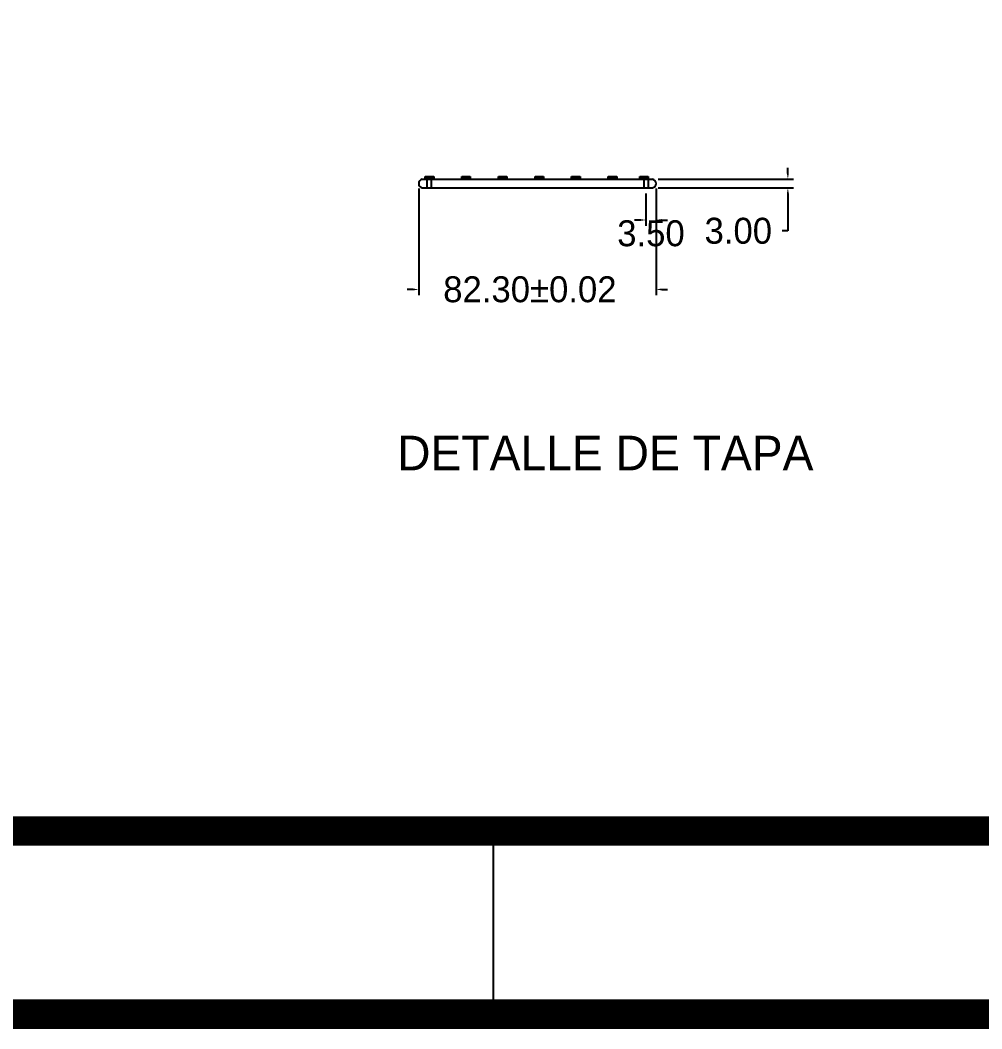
# Model space of a CAD drawing. Header units: centimetres. Extents: x 899 to 420531, y -3090 to 1299.
# Drawn here: x 9984.1 to 10317.8, y -3090.2 to -2740 of the extents above; entities that cross this region are included whole.
import ezdxf
from ezdxf.enums import TextEntityAlignment as Align

# ---------------------------------------------------------------- set-up
doc = ezdxf.new("R2010")
doc.units = ezdxf.units.CM
doc.header["$LTSCALE"] = 10
doc.header["$MEASUREMENT"] = 0
doc.layers.get('0').update_dxf_attribs({"linetype": 'CONTINUOUS'})
doc.layers.get('DEFPOINTS').update_dxf_attribs({"color": 2, "linetype": 'CONTINUOUS'})
for name, color, linetype in [('DIM', 7, 'CONTINUOUS'), ('HERRAJE', 13, 'CONTINUOUS'), ('MARCO', 7, 'CONTINUOUS'), ('TEXTOS', 7, 'CONTINUOUS')]:
    doc.layers.add(name, color=color, linetype=linetype)
doc.styles.get("Standard").update_dxf_attribs({"font": ''})
doc.styles.get('Standard').set_extended_font_data('Zurich Ex BT')
doc.dimstyles.get("Standard").update_dxf_attribs({"dimtxt": 9, "dimasz": 2, "dimexe": 2, "dimexo": 2, "dimgap": 0.09, "dimtad": 0, "dimtih": 1, "dimtoh": 1, "dimzin": 0, "dimdsep": 46, "dimtxsty": 'Standard', "dimcen": 0.09, "dimadec": 0, "dimazin": 0, "dimtfac": 1, "dimtofl": 0, "dimtmove": 0, "dimatfit": 3, "dimfxl": 0, "dimtolj": 1, "dimtzin": 0, "dimarcsym": 0})

# ---------------------------------------------------------------- blocks, each defined once
blk = doc.blocks.new('*D88')
at = {"layer": 'DEFPOINTS', "color": 0}
for p in [(10204.74, -2797.67), (10201.24, -2798.23), (10201.24, -2809.38)]:
    blk.add_point(p, dxfattribs=at)
at = {"layer": 'DIM', "color": 0, "lineweight": -2}
for p, q in [((10201.24, -2800.23), (10201.24, -2811.38)), ((10204.74, -2799.67), (10204.74, -2811.38)), ((10199.24, -2809.38), (10197.24, -2809.38)), ((10206.74, -2809.38), (10208.74, -2809.38))]:
    blk.add_line(p, q, dxfattribs=at)
at = {"layer": 'DIM', "color": 0}
for points in [[(10199.24, -2809.05), (10199.24, -2809.72), (10201.24, -2809.38)], [(10206.74, -2809.05), (10206.74, -2809.72), (10204.74, -2809.38)]]:
    blk.add_solid(points, dxfattribs=at)
at = {"layer": 'DIM', "color": 0, "insert": (10202.99, -2814.05), "char_height": 9, "attachment_point": 5}
blk.add_mtext('\\A1;3.50', dxfattribs=at)
blk = doc.blocks.new('*D89')
at = {"layer": 'DEFPOINTS', "color": 0}
for p in [(10122.44, -2796.45), (10204.74, -2796.45), (10204.74, -2833.49)]:
    blk.add_point(p, dxfattribs=at)
at = {"layer": 'DIM', "color": 0, "lineweight": -2}
for p, q in [((10122.44, -2798.45), (10122.44, -2835.49)), ((10204.74, -2798.45), (10204.74, -2835.49)), ((10120.44, -2833.49), (10118.44, -2833.49)), ((10206.74, -2833.49), (10208.74, -2833.49))]:
    blk.add_line(p, q, dxfattribs=at)
at = {"layer": 'DIM', "color": 0}
for points in [[(10120.44, -2833.15), (10120.44, -2833.82), (10122.44, -2833.49)], [(10206.74, -2833.15), (10206.74, -2833.82), (10204.74, -2833.49)]]:
    blk.add_solid(points, dxfattribs=at)
at = {"layer": 'DIM', "color": 0, "insert": (10160.98, -2833.49), "char_height": 9, "attachment_point": 5}
blk.add_mtext('\\A1;82.30±0.02', dxfattribs=at)
blk = doc.blocks.new('*D90')
at = {"layer": 'DEFPOINTS', "color": 0}
for p in [(10203.52, -2795.23), (10203.52, -2798.23), (10250.49, -2798.23)]:
    blk.add_point(p, dxfattribs=at)
at = {"layer": 'DIM', "color": 0, "lineweight": -2}
for p, q in [((10250.49, -2793.23), (10250.49, -2791.23)), ((10205.52, -2795.23), (10252.49, -2795.23)), ((10205.52, -2798.23), (10252.49, -2798.23)), ((10250.49, -2800.23), (10250.49, -2813.17)), ((10250.49, -2813.17), (10248.49, -2813.17))]:
    blk.add_line(p, q, dxfattribs=at)
at = {"layer": 'DIM', "color": 0}
for points in [[(10250.16, -2793.23), (10250.82, -2793.23), (10250.49, -2795.23)], [(10250.16, -2800.23), (10250.82, -2800.23), (10250.49, -2798.23)]]:
    blk.add_solid(points, dxfattribs=at)
at = {"layer": 'DIM', "color": 0, "insert": (10233.29, -2813.17), "char_height": 9, "attachment_point": 5}
blk.add_mtext('\\A1;3.00', dxfattribs=at)
blk = doc.blocks.new('Marco-Reg')
at = {"layer": 'MARCO', "linetype": 'Continuous'}
blk.add_line((10148.27, -3021.54), (10148.27, -3085.07), dxfattribs=at)
at = {"layer": 'MARCO', "linetype": 'Continuous', "const_width": 10.19}
blk.add_lwpolyline([(12391.48, -3085.07), (12391.48, -542.68), (8462.34, -542.68), (8462.34, -3085.07)], close=True, dxfattribs=at)
blk.add_lwpolyline([(11470.46, -3021.54), (8462.34, -3021.54)], dxfattribs=at)

msp = doc.modelspace()

# ---------------------------------------------------------------- hatches: boundary and pattern name
at = {"layer": 'HERRAJE'}
for points in [[(10127.607, -2794.248), (10124.677, -2794.248), (10124.677, -2795.225), (10127.607, -2795.225)], [(10140.307, -2794.248), (10137.376, -2794.248), (10137.376, -2795.225), (10140.307, -2795.225)], [(10153.006, -2794.248), (10150.075, -2794.248), (10150.075, -2795.225), (10153.006, -2795.225)], [(10165.705, -2794.248), (10162.774, -2794.248), (10162.774, -2795.225), (10165.705, -2795.225)], [(10178.404, -2794.248), (10175.473, -2794.248), (10175.473, -2795.225), (10178.404, -2795.225)], [(10191.103, -2794.248), (10188.172, -2794.248), (10188.172, -2795.225), (10191.103, -2795.225)], [(10202.049, -2794.248), (10199.118, -2794.248), (10199.118, -2795.225), (10202.049, -2795.225)]]:
    msp.add_hatch(color=256, dxfattribs=at).paths.add_polyline_path(points)

# ---------------------------------------------------------------- linework, layer by layer
msp.add_line((10199.118, -2795.225), (10199.118, -2794.248))
for p, q in [((10123.657, -2795.225), (10203.515, -2795.225)), ((10124.677, -2795.225), (10124.677, -2794.248)), ((10124.677, -2794.248), (10127.607, -2794.248)), ((10125.192, -2795.225), (10125.192, -2798.225)), ((10126.68, -2795.225), (10126.68, -2798.225)), ((10127.607, -2794.248), (10127.607, -2795.225)), ((10137.376, -2795.225), (10137.376, -2794.248)), ((10137.376, -2794.248), (10140.307, -2794.248)), ((10140.307, -2794.248), (10140.307, -2795.225)), ((10150.075, -2795.225), (10150.075, -2794.248)), ((10150.075, -2794.248), (10153.006, -2794.248)), ((10153.006, -2794.248), (10153.006, -2795.225)), ((10162.774, -2795.225), (10162.774, -2794.248)), ((10162.774, -2794.248), (10165.705, -2794.248)), ((10165.705, -2794.248), (10165.705, -2795.225)), ((10175.473, -2795.225), (10175.473, -2794.248)), ((10175.473, -2794.248), (10178.404, -2794.248)), ((10178.404, -2794.248), (10178.404, -2795.225)), ((10188.172, -2795.225), (10188.172, -2794.248)), ((10188.172, -2794.248), (10191.103, -2794.248)), ((10191.103, -2794.248), (10191.103, -2795.225)), ((10199.118, -2794.248), (10202.049, -2794.248)), ((10200.492, -2795.225), (10200.492, -2798.225)), ((10201.98, -2795.225), (10201.98, -2798.225)), ((10202.049, -2794.248), (10202.049, -2795.225)), ((10123.657, -2798.225), (10203.515, -2798.225))]:
    msp.add_line(p, q, dxfattribs=at)
for centre, start, end in [((10123.936, -2796.725), 100.53409, 259.46591), ((10203.236, -2796.725), 280.53409, 79.46591)]:
    msp.add_arc(centre, 1.526, start, end, dxfattribs=at)

# ---------------------------------------------------------------- block references
at = {"layer": 'DIM'}
msp.add_blockref('Marco-Reg', (0, 0), dxfattribs=at)

# ---------------------------------------------------------------- texts
at = {"layer": 'TEXTOS', "lineweight": 5}
msp.add_text('DETALLE DE TAPA', height=12, dxfattribs=at).set_placement((10187.14, -2896.267), align=Align.CENTER)

# ---------------------------------------------------------------- dimensions: what is measured, and where the dimension line sits
at = {"layer": 'DIM'}
dim = msp.add_linear_dim(base=(10250.489, -2798.225), p1=(10203.515, -2795.225), p2=(10203.515, -2798.225), angle=90, dimstyle='Standard', dxfattribs=at)
dim.commit()
dim.dimension.update_dxf_attribs({"geometry": '*D90', "text_midpoint": (10233.291, -2813.172), "dimtype": 160})
for base, p1, p2, override, picture, middle in [((10204.736, -2833.488), (10122.436, -2796.446), (10204.736, -2796.446), {"dimgap": 0.09, "dimtol": 1, "dimlim": 0, "dimtp": 0.02, "dimtm": 0.02, "dimtdec": 2}, '*D89', (10160.977, -2833.488)), ((10201.236, -2809.384), (10204.736, -2797.667), (10201.236, -2798.225), {"dimtad": 2, "dimjust": 1}, '*D88', (10202.986, -2809.384))]:
    dim = msp.add_linear_dim(base=base, p1=p1, p2=p2, dimstyle='Standard', override=override, dxfattribs=at)
    dim.commit()
    dim.dimension.update_dxf_attribs({"geometry": picture, "text_midpoint": middle, "dimtype": 160})

doc.saveas('drawing.dxf')
